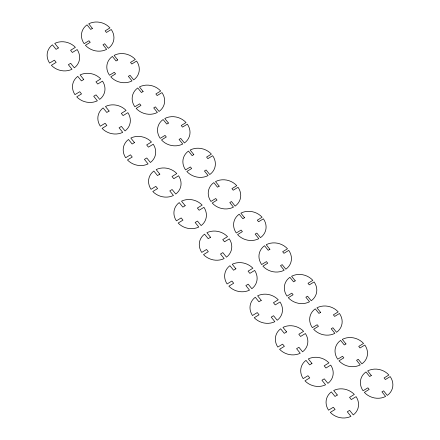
<?xml version="1.0" encoding="UTF-8"?>
<svg xmlns="http://www.w3.org/2000/svg" width="440" height="440" viewBox="0 0 440 440"><rect width="100%" height="100%" fill="white"/><g stroke="black" fill="none" stroke-linecap="round" stroke-linejoin="round"><path stroke-width="0.66" d="M58.394 47.933L56.067 49.357L52.415 44.814A16.44 14.394 17.8 0 0 49.599 63.09L54.39 60.154L56.161 62.365L51.37 65.296A16.44 14.394 17.8 0 0 72.006 69.256L68.36 64.713L70.686 63.288L74.338 67.832A16.44 14.394 17.8 0 0 77.154 49.555L72.364 52.487L70.593 50.281L75.383 47.344A16.44 14.394 17.8 0 0 54.747 43.39L58.394 47.933M92.389 28.397L90.706 29.425L87.038 24.86A16.44 14.394 17.8 0 0 84.134 43.681L88.951 40.733L90.233 42.323L85.415 45.276A16.44 14.394 17.8 0 0 106.667 49.346L102.999 44.781L104.676 43.753L108.35 48.323A16.44 14.394 17.8 0 0 111.249 29.502L106.436 32.45L105.155 30.855L109.972 27.907A16.44 14.394 17.8 0 0 88.721 23.832L92.389 28.397M83.754 79.486L81.428 80.911L77.776 76.368A16.44 14.394 17.8 0 0 74.954 94.644L79.745 91.707L81.521 93.918L76.725 96.85A16.44 14.394 17.8 0 0 97.367 100.809L93.715 96.267L96.041 94.842L99.693 99.385A16.44 14.394 17.8 0 0 102.514 81.109L97.724 84.04L95.948 81.835L100.743 78.897A16.44 14.394 17.8 0 0 80.102 74.943L83.754 79.486M117.744 59.95L116.067 60.979L112.393 56.413A16.44 14.394 17.8 0 0 109.494 75.234L114.307 72.287L115.588 73.876L110.77 76.83A16.44 14.394 17.8 0 0 132.022 80.9L128.354 76.34L130.037 75.306L133.705 79.877A16.44 14.394 17.8 0 0 136.609 61.056L131.791 64.004L130.51 62.409L135.328 59.461A16.44 14.394 17.8 0 0 114.076 55.385L117.744 59.95M109.109 111.04L106.783 112.464L103.13 107.921A16.44 14.394 17.8 0 0 100.314 126.198L105.105 123.261L106.876 125.472L102.086 128.403A16.44 14.394 17.8 0 0 122.722 132.363L119.075 127.82L121.401 126.396L125.054 130.939A16.44 14.394 17.8 0 0 127.87 112.662L123.079 115.594L121.308 113.388L126.099 110.457A16.44 14.394 17.8 0 0 105.463 106.497L109.109 111.04M143.105 91.504L141.422 92.532L137.753 87.967A16.44 14.394 17.8 0 0 134.849 106.788L139.667 103.84L140.948 105.43L136.131 108.383A16.44 14.394 17.8 0 0 157.382 112.459L153.714 107.894L155.397 106.86L159.066 111.43A16.44 14.394 17.8 0 0 161.964 92.609L157.152 95.557L155.87 93.962L160.688 91.014A16.44 14.394 17.8 0 0 139.436 86.939L143.105 91.504M134.47 142.593L132.143 144.018L128.491 139.475A16.44 14.394 17.8 0 0 125.67 157.751L130.46 154.814L132.237 157.025L127.441 159.957A16.44 14.394 17.8 0 0 148.082 163.916L144.43 159.374L146.762 157.949L150.409 162.492A16.44 14.394 17.8 0 0 153.23 144.215L148.44 147.147L146.663 144.941L151.459 142.01A16.44 14.394 17.8 0 0 130.817 138.05L134.47 142.593M168.46 123.057L166.782 124.086L163.108 119.521A16.44 14.394 17.8 0 0 160.21 138.342L165.022 135.394L166.304 136.983L161.486 139.937A16.44 14.394 17.8 0 0 182.738 144.012L179.069 139.447L180.752 138.413L184.421 142.984A16.44 14.394 17.8 0 0 187.325 124.163L182.507 127.111L181.231 125.516L186.043 122.568A16.44 14.394 17.8 0 0 164.791 118.492L168.46 123.057M159.825 174.147L157.498 175.571L153.846 171.028A16.44 14.394 17.8 0 0 151.03 189.305L155.821 186.368L157.591 188.579L152.801 191.51A16.44 14.394 17.8 0 0 173.437 195.47L169.791 190.927L172.117 189.503L175.769 194.046A16.44 14.394 17.8 0 0 178.585 175.769L173.795 178.701L172.024 176.495L176.814 173.564A16.44 14.394 17.8 0 0 156.178 169.604L159.825 174.147M193.82 154.611L192.137 155.639L188.469 151.074A16.44 14.394 17.8 0 0 185.565 169.895L190.382 166.947L191.664 168.537L186.846 171.49A16.44 14.394 17.8 0 0 208.098 175.566L204.43 171.001L206.113 169.966L209.781 174.537A16.44 14.394 17.8 0 0 212.68 155.716L207.867 158.664L206.586 157.069L211.404 154.121A16.44 14.394 17.8 0 0 190.152 150.046L193.82 154.611M185.185 205.7L182.859 207.125L179.207 202.582A16.44 14.394 17.8 0 0 176.385 220.858L181.176 217.927L182.952 220.132L178.156 223.064A16.44 14.394 17.8 0 0 198.798 227.024L195.146 222.481L197.478 221.056L201.124 225.599A16.44 14.394 17.8 0 0 203.946 207.323L199.155 210.254L197.379 208.049L202.174 205.117A16.44 14.394 17.8 0 0 181.533 201.157L185.185 205.7M219.175 186.164L217.498 187.193L213.823 182.628A16.44 14.394 17.8 0 0 210.925 201.448L215.738 198.501L217.019 200.096L212.201 203.044A16.44 14.394 17.8 0 0 233.453 207.119L229.785 202.554L231.468 201.52L235.136 206.09A16.44 14.394 17.8 0 0 238.04 187.27L233.222 190.218L231.946 188.623L236.764 185.674A16.44 14.394 17.8 0 0 215.507 181.599L219.175 186.164M210.54 237.254L208.214 238.678L204.562 234.135A16.44 14.394 17.8 0 0 201.746 252.412L206.536 249.48L208.307 251.686L203.517 254.617A16.44 14.394 17.8 0 0 224.153 258.577L220.506 254.034L222.833 252.61L226.485 257.153A16.44 14.394 17.8 0 0 229.301 238.876L224.51 241.813L222.739 239.602L227.53 236.671A16.44 14.394 17.8 0 0 206.894 232.711L210.54 237.254M244.536 217.718L242.853 218.752L239.184 214.181A16.44 14.394 17.8 0 0 236.28 233.002L241.098 230.054L242.38 231.649L237.562 234.597A16.44 14.394 17.8 0 0 258.814 238.673L255.145 234.108L256.828 233.079L260.497 237.644A16.44 14.394 17.8 0 0 263.401 218.823L258.582 221.771L257.301 220.181L262.119 217.228A16.44 14.394 17.8 0 0 240.867 213.153L244.536 217.718M235.901 268.807L233.574 270.232L229.922 265.689A16.44 14.394 17.8 0 0 227.101 283.965L231.891 281.034L233.668 283.239L228.872 286.171A16.44 14.394 17.8 0 0 249.513 290.131L245.861 285.588L248.193 284.163L251.84 288.706A16.44 14.394 17.8 0 0 254.661 270.43L249.871 273.367L248.1 271.156L252.89 268.224A16.44 14.394 17.8 0 0 232.249 264.264L235.901 268.807M269.891 249.271L268.213 250.305L264.539 245.735A16.44 14.394 17.8 0 0 261.641 264.555L266.453 261.608L267.735 263.203L262.916 266.151A16.44 14.394 17.8 0 0 284.168 270.226L280.5 265.661L282.183 264.632L285.852 269.197A16.44 14.394 17.8 0 0 288.756 250.377L283.938 253.325L282.661 251.735L287.48 248.782A16.44 14.394 17.8 0 0 266.222 244.706L269.891 249.271M261.256 300.361L258.929 301.785L255.277 297.242A16.44 14.394 17.8 0 0 252.461 315.519L257.252 312.587L259.023 314.793L254.232 317.724A16.44 14.394 17.8 0 0 274.868 321.684L271.221 317.141L273.548 315.716L277.2 320.26A16.44 14.394 17.8 0 0 280.016 301.983L275.226 304.92L273.454 302.709L278.245 299.777A16.44 14.394 17.8 0 0 257.609 295.818L261.256 300.361M295.251 280.825L293.568 281.859L289.9 277.288A16.44 14.394 17.8 0 0 286.995 296.109L291.814 293.161L293.095 294.756L288.277 297.704A16.44 14.394 17.8 0 0 309.529 301.78L305.861 297.215L307.543 296.186L311.212 300.751A16.44 14.394 17.8 0 0 314.116 281.93L309.298 284.878L308.017 283.289L312.834 280.335A16.44 14.394 17.8 0 0 291.583 276.26L295.251 280.825M286.616 331.914L284.29 333.339L280.638 328.796A16.44 14.394 17.8 0 0 277.816 347.072L282.607 344.141L284.383 346.346L279.587 349.283A16.44 14.394 17.8 0 0 300.229 353.238L296.577 348.695L298.909 347.27L302.561 351.813A16.44 14.394 17.8 0 0 305.377 333.536L300.586 336.474L298.815 334.263L303.606 331.331A16.44 14.394 17.8 0 0 282.97 327.371L286.616 331.914M320.606 312.378L318.929 313.412L315.255 308.841A16.44 14.394 17.8 0 0 312.356 327.663L317.168 324.715L318.45 326.31L313.632 329.257A16.44 14.394 17.8 0 0 334.884 333.333L331.216 328.768L332.899 327.74L336.567 332.305A16.44 14.394 17.8 0 0 339.471 313.484L334.659 316.432L333.377 314.842L338.195 311.889A16.44 14.394 17.8 0 0 316.938 307.819L320.606 312.378M311.971 363.468L309.645 364.892L305.993 360.349A16.44 14.394 17.8 0 0 303.177 378.625L307.967 375.694L309.738 377.9L304.948 380.837A16.44 14.394 17.8 0 0 325.584 384.791L321.937 380.248L324.264 378.824L327.916 383.367A16.44 14.394 17.8 0 0 330.732 365.09L325.947 368.027L324.17 365.816L328.966 362.885A16.44 14.394 17.8 0 0 308.325 358.925L311.971 363.468M345.966 343.937L344.284 344.966L340.615 340.395A16.44 14.394 17.8 0 0 337.711 359.216L342.529 356.268L343.811 357.863L338.993 360.811A16.44 14.394 17.8 0 0 360.245 364.887L356.576 360.322L358.259 359.293L361.928 363.858A16.44 14.394 17.8 0 0 364.832 345.037L360.014 347.985L358.732 346.395L363.55 343.442A16.44 14.394 17.8 0 0 342.298 339.372L345.966 343.937M337.332 395.021L335.005 396.445L331.353 391.903A16.44 14.394 17.8 0 0 328.532 410.179L333.322 407.248L335.099 409.453L330.303 412.39A16.44 14.394 17.8 0 0 350.944 416.345L347.292 411.802L349.624 410.377L353.276 414.92A16.44 14.394 17.8 0 0 356.092 396.644L351.302 399.581L349.531 397.375L354.321 394.438A16.44 14.394 17.8 0 0 333.685 390.484L337.332 395.021M371.327 375.491L369.644 376.519L365.976 371.949A16.44 14.394 17.8 0 0 363.072 390.77L367.884 387.822L369.166 389.417L364.348 392.365A16.44 14.394 17.8 0 0 385.605 396.44L381.937 391.875L383.614 390.847L387.288 395.411A16.44 14.394 17.8 0 0 390.187 376.591L385.374 379.539L384.093 377.949L388.911 374.995A16.44 14.394 17.8 0 0 367.659 370.925L371.327 375.491"/></g></svg>
